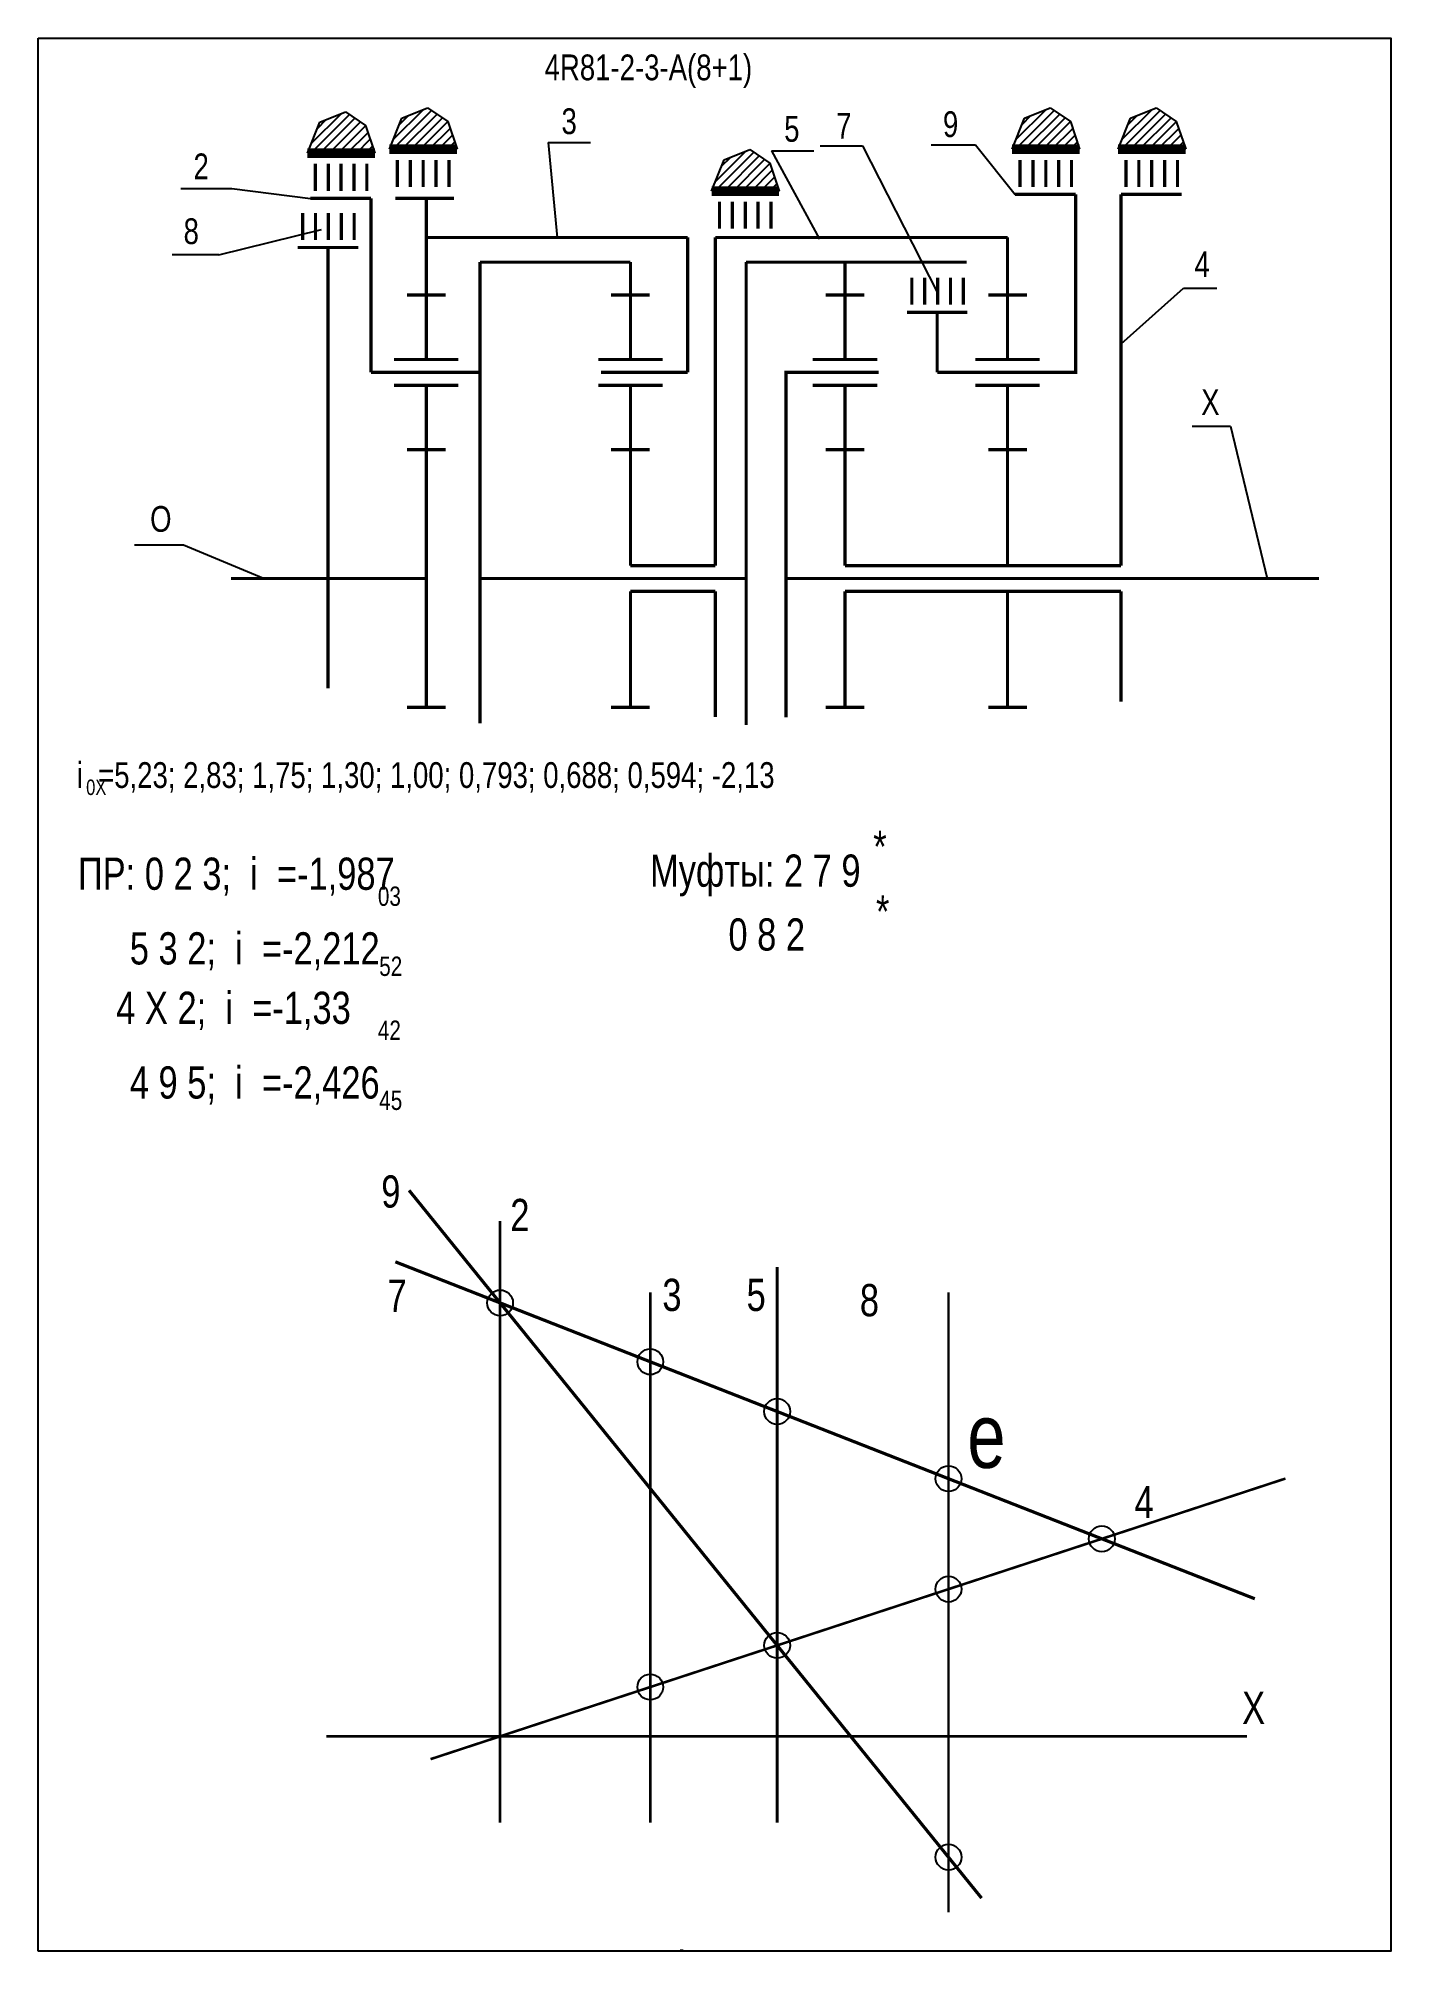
# Model space of a CAD drawing. Extents: x -352 to -142, y 153 to 450.
import ezdxf

# ---------------------------------------------------------------- set-up
doc = ezdxf.new("R2010")
doc.units = 0
doc.header["$LTSCALE"] = 15
doc.layers.get('0').update_dxf_attribs({"linetype": 'CONTINUOUS'})
doc.layers.add('DIM', color=92, linetype='CONTINUOUS')
doc.layers.add('MAIN', color=5, linetype='CONTINUOUS')
doc.styles.add('AMK', font='amk.shx', dxfattribs={"width": 0.8})

msp = doc.modelspace()

# ---------------------------------------------------------------- hatches: boundary and pattern name
at = {"layer": 'DIM'}
h = msp.add_hatch(dxfattribs=at)
h.set_pattern_fill('_USER', color=0, angle=45, style=0, pattern_type=0)
h.set_pattern_definition([(45, (-58.4044, 6.332), (-0.7071068, 0.7071068), [])])
h.paths.add_polyline_path([(-308.7, 436.85), (-310.64, 432.03), (-300.15, 432.03), (-301.6, 436.35), (-304.71, 438.47)])
h = msp.add_hatch(dxfattribs=at)
h.set_pattern_fill('_USER', color=0, angle=45, style=0, pattern_type=0)
h.set_pattern_definition([(45, (-45.667, 6.9451), (-0.7071068, 0.7071068), [])])
h.paths.add_polyline_path([(-295.96, 437.46), (-297.91, 432.64), (-287.41, 432.64), (-288.86, 436.97), (-291.97, 439.08)])
h = msp.add_hatch(dxfattribs=at)
h.set_pattern_fill('_USER', color=0, angle=45, style=0, pattern_type=0)
h.set_pattern_definition([(45, (51.0177, 6.9451), (-0.7071068, 0.7071068), [])])
h.paths.add_polyline_path([(-199.28, 437.46), (-201.22, 432.64), (-190.73, 432.64), (-192.17, 436.97), (-195.29, 439.08)])
h = msp.add_hatch(dxfattribs=at)
h.set_pattern_fill('_USER', color=0, angle=45, style=0, pattern_type=0)
h.set_pattern_definition([(45, (67.4712, 6.9451), (-0.7071068, 0.7071068), [])])
h.paths.add_polyline_path([(-182.82, 437.46), (-184.77, 432.64), (-174.27, 432.64), (-175.72, 436.97), (-178.84, 439.08)])
h = msp.add_hatch(dxfattribs=at)
h.set_pattern_fill('_USER', color=0, angle=45, style=0, pattern_type=0)
h.set_pattern_definition([(45, (4.3493, 0.4492), (-0.7071068, 0.7071068), [])])
h.paths.add_polyline_path([(-245.95, 430.97), (-247.89, 426.15), (-237.39, 426.15), (-238.84, 430.47), (-241.96, 432.59)])

# ---------------------------------------------------------------- linework, layer by layer
at = {"const_width": 0.4}
for points in [[(-280.72, 266.24), (-280.72, 172.82)], [(-257.4, 255.14), (-257.4, 172.82)], [(-211.1, 255.14), (-211.1, 158.87)], [(-291.52, 182.67), (-158.77, 226.24)]]:
    msp.add_lwpolyline(points, dxfattribs=at)
at = {"layer": 'DIM', "color": 0}
for p, q in [((-308.7, 436.85), (-304.71, 438.47)), ((-304.71, 438.47), (-301.6, 436.35)), ((-297.91, 432.64), (-295.96, 437.46)), ((-295.96, 437.46), (-291.97, 439.08)), ((-291.97, 439.08), (-288.86, 436.97)), ((-288.86, 436.97), (-287.41, 432.64)), ((-201.22, 432.64), (-199.28, 437.46)), ((-199.28, 437.46), (-195.29, 439.08)), ((-195.29, 439.08), (-192.17, 436.97)), ((-192.17, 436.97), (-190.73, 432.64)), ((-184.77, 432.64), (-182.82, 437.46)), ((-182.82, 437.46), (-178.84, 439.08)), ((-178.84, 439.08), (-175.72, 436.97)), ((-175.72, 436.97), (-174.27, 432.64)), ((-310.64, 432.03), (-308.7, 436.85)), ((-301.6, 436.35), (-300.15, 432.03)), ((-273.28, 433.67), (-266.71, 433.67)), ((-273.28, 433.67), (-271.86, 418.94)), ((-245.95, 430.97), (-241.96, 432.59)), ((-241.96, 432.59), (-238.84, 430.47)), ((-238.56, 432.38), (-231.99, 432.38)), ((-238.56, 432.38), (-231.15, 418.68)), ((-231.02, 433.15), (-224.46, 433.15)), ((-224.46, 433.15), (-212.79, 410.35)), ((-213.8, 433.31), (-206.89, 433.31)), ((-206.89, 433.31), (-200.76, 425.63)), ((-199.97, 432.45), (-193.06, 432.45)), ((-183.52, 432.45), (-176.6, 432.45)), ((-247.89, 426.15), (-245.95, 430.97)), ((-238.84, 430.47), (-237.39, 426.15)), ((-330.31, 426.56), (-322.36, 426.56)), ((-322.36, 426.56), (-310.18, 425.01)), ((-246.64, 425.96), (-239.72, 425.96)), ((-324.39, 416.22), (-308.46, 420.18)), ((-324.39, 416.22), (-331.65, 416.22)), ((-184.3, 402.42), (-174.63, 411.05)), ((-174.63, 411.05), (-169.44, 411.05)), ((-173.24, 389.65), (-167.33, 389.65)), ((-167.33, 389.65), (-161.64, 365.99)), ((-329.87, 371.17), (-337.48, 371.17)), ((-317.47, 365.99), (-329.87, 371.17))]:
    msp.add_line(p, q, dxfattribs=at)
for points, const_width in [([(-300.77, 425.01), (-300.77, 397.99)], 0.5), ([(-287.9, 425.01), (-297, 425.01)], 0.5), ([(-292.19, 416.69), (-292.19, 425.01)], 0.5), ([(-196.93, 397.99), (-191.34, 397.99), (-191.34, 425.63)], 0.5), ([(-184.3, 374.92), (-184.3, 425.63)], 0.5), ([(-292.19, 418.94), (-251.61, 418.94)], 0.5), ([(-251.61, 418.94), (-251.61, 397.99)], 0.5), ([(-247.29, 418.94), (-247.29, 367.99)], 0.5), ([(-247.29, 418.94), (-246.61, 418.94)], 0.5), ([(-246.61, 418.94), (-201.93, 418.94)], 0.5), ([(-307.45, 348.91), (-307.45, 417.39)], 0.5), ([(-287.19, 397.99), (-283.83, 397.99), (-283.83, 415.11)], 0.5), ([(-260.48, 415.11), (-283.83, 415.11)], 0.5), ([(-242.52, 415.11), (-208.28, 415.11)], 0.5), ([(-242.52, 415.11), (-242.52, 343.25)], 0.5), ([(-212.85, 407.32), (-212.85, 397.99)], 0.5), ([(-283.83, 397.99), (-283.83, 343.49)], 0.5), ([(-231.79, 397.99), (-236.34, 397.99), (-236.34, 365.99)], 0.5), ([(-222.17, 397.99), (-221.93, 397.99)], 0.5), ([(-184.3, 367.99), (-184.3, 374.92)], 0.5), ([(-322.53, 365.99), (-292.19, 365.99)], 0.5), ([(-283.83, 365.99), (-247.29, 365.99)], 0.5), ([(-260.48, 367.99), (-247.29, 367.99)], 0.5), ([(-251.61, 365.99), (-242.52, 365.99)], 0.5), ([(-236.34, 365.99), (-153.56, 365.99)], 0.5), ([(-236.34, 365.99), (-236.34, 344.42)], 0.5), ([(-227.17, 367.99), (-184.3, 367.99)], 0.5), ([(-260.48, 363.99), (-247.29, 363.99)], 0.5), ([(-247.29, 363.99), (-247.29, 344.49)], 0.5), ([(-227.17, 363.99), (-184.3, 363.99)], 0.5), ([(-184.3, 346.85), (-184.3, 363.99)], 0.5), ([(-294.86, 270.99), (-205.96, 161.09)], 0.5), ([(-163.53, 207.57), (-296.99, 259.89)], 0.5), ([(-237.7, 259.11), (-237.7, 172.82)], 0.5), ([(-307.72, 186.22), (-164.75, 186.22)], 0.4), ([(-252.52, 153.13), (-252.52, 152.87)], 0.5)]:
    msp.add_lwpolyline(points, dxfattribs=dict(at, const_width=const_width))
msp.add_lwpolyline([(-236.34, 365.99, 0.5, 0.5, 0), (-184.3, 365.99, 0.5, 0.5, 0)], format="xyseb", dxfattribs=at)
for centre in [(-280.72, 253.51), (-257.4, 244.37), (-237.7, 236.65), (-211.1, 226.22), (-187.29, 216.88), (-211.1, 209.07), (-237.7, 200.34), (-257.4, 193.87), (-211.1, 167.45)]:
    msp.add_circle(centre, 2, dxfattribs=at)
at = {"layer": 'MAIN'}
for points in [[(-352.43, 152.87), (-352.43, 449.87)], [(-352.43, 449.87), (-142.43, 449.87), (-142.43, 152.87), (-352.43, 152.87)]]:
    msp.add_lwpolyline(points, dxfattribs=at)
at = {"layer": 'MAIN', "color": 0}
for points, const_width in [([(-310.64, 432.03), (-300.15, 432.03)], 1.5), ([(-297.91, 432.64), (-287.41, 432.64)], 1.5), ([(-288.67, 430.99), (-288.67, 426.8)], 0.5), ([(-201.22, 432.64), (-190.73, 432.64)], 1.5), ([(-191.99, 430.99), (-191.99, 426.8)], 0.5), ([(-184.77, 432.64), (-174.27, 432.64)], 1.5), ([(-175.54, 430.99), (-175.54, 426.8)], 0.5), ([(-301.41, 430.38), (-301.41, 426.18)], 0.5), ([(-310.18, 425.01), (-300.77, 425.01)], 0.5), ([(-247.89, 426.15), (-237.39, 426.15)], 1.5), ([(-200.76, 425.63), (-191.34, 425.63)], 0.5), ([(-184.3, 425.63), (-174.89, 425.63)], 0.5), ([(-303.38, 422.76), (-303.38, 418.56)], 0.5), ([(-238.66, 424.5), (-238.66, 420.3)], 0.5), ([(-201.93, 399.99), (-201.93, 418.94)], 0.5), ([(-312.15, 417.39), (-302.74, 417.39)], 0.5), ([(-292.19, 409.99), (-292.19, 416.69)], 0.5), ([(-260.48, 409.99), (-260.48, 415.11)], 0.5), ([(-227.17, 409.99), (-227.17, 415.11)], 0.5), ([(-292.19, 409.99), (-295.19, 409.99)], 0.5), ([(-292.19, 399.99), (-292.19, 409.99)], 0.5), ([(-292.19, 409.99), (-289.19, 409.99)], 0.5), ([(-260.48, 409.99), (-263.48, 409.99)], 0.5), ([(-260.48, 399.99), (-260.48, 409.99)], 0.5), ([(-260.48, 409.99), (-257.48, 409.99)], 0.5), ([(-227.17, 409.99), (-230.17, 409.99)], 0.5), ([(-227.17, 399.99), (-227.17, 409.99)], 0.5), ([(-227.17, 409.99), (-224.17, 409.99)], 0.5), ([(-208.79, 412.69), (-208.79, 408.49)], 0.5), ([(-201.93, 409.99), (-204.93, 409.99)], 0.5), ([(-201.93, 409.99), (-198.93, 409.99)], 0.5), ([(-217.56, 407.32), (-208.15, 407.32)], 0.5), ([(-287.19, 397.99), (-300.77, 397.99)], 0.5), ([(-292.19, 395.99), (-297.19, 395.99)], 0.5), ([(-292.19, 385.99), (-292.19, 395.99), (-287.19, 395.99)], 0.5), ([(-260.48, 395.99), (-265.48, 395.99)], 0.5), ([(-251.61, 397.99), (-265.08, 397.99)], 0.5), ([(-260.48, 385.99), (-260.48, 395.99), (-255.48, 395.99)], 0.5), ([(-227.17, 395.99), (-232.17, 395.99)], 0.5), ([(-222.17, 397.99), (-231.79, 397.99)], 0.5), ([(-227.17, 385.99), (-227.17, 395.99), (-222.17, 395.99)], 0.5), ([(-196.93, 397.99), (-212.85, 397.99)], 0.5), ([(-201.93, 395.99), (-206.93, 395.99)], 0.5), ([(-201.93, 385.99), (-201.93, 395.99), (-196.93, 395.99)], 0.5), ([(-292.19, 385.99), (-295.19, 385.99)], 0.5), ([(-292.19, 365.99), (-292.19, 385.99)], 0.5), ([(-292.19, 385.99), (-289.19, 385.99)], 0.5), ([(-260.48, 385.99), (-263.48, 385.99)], 0.5), ([(-260.48, 367.99), (-260.48, 385.99)], 0.5), ([(-260.48, 385.99), (-257.48, 385.99)], 0.5), ([(-227.17, 385.99), (-230.17, 385.99)], 0.5), ([(-227.17, 367.99), (-227.17, 385.99)], 0.5), ([(-227.17, 385.99), (-224.17, 385.99)], 0.5), ([(-201.93, 385.99), (-204.93, 385.99)], 0.5), ([(-201.93, 367.99), (-201.93, 385.99)], 0.5), ([(-201.93, 385.99), (-198.93, 385.99)], 0.5), ([(-292.19, 365.99), (-292.19, 345.99)], 0.5), ([(-260.48, 363.99), (-260.48, 345.99)], 0.5), ([(-227.17, 363.99), (-227.17, 345.99)], 0.5), ([(-201.93, 363.99), (-201.93, 345.99)], 0.5), ([(-292.19, 345.99), (-295.19, 345.99)], 0.5), ([(-292.19, 345.99), (-289.19, 345.99)], 0.5), ([(-260.48, 345.99), (-263.48, 345.99)], 0.5), ([(-260.48, 345.99), (-257.48, 345.99)], 0.5), ([(-227.17, 345.99), (-230.17, 345.99)], 0.5), ([(-227.17, 345.99), (-224.17, 345.99)], 0.5), ([(-201.93, 345.99), (-204.93, 345.99)], 0.5), ([(-201.93, 345.99), (-198.93, 345.99)], 0.5)]:
    msp.add_lwpolyline(points, dxfattribs=dict(at, const_width=const_width))
for points in [[(-296.67, 430.99, 0.5, 0.5, 0), (-296.67, 426.8, 0.5, 0.5, 0)], [(-294.67, 430.99, 0.5, 0.5, 0), (-294.67, 426.8, 0.5, 0.5, 0)], [(-292.67, 430.99, 0.5, 0.5, 0), (-292.67, 426.8, 0.5, 0.5, 0)], [(-290.67, 430.99, 0.5, 0.5, 0), (-290.67, 426.8, 0.5, 0.5, 0)], [(-199.99, 430.99, 0.5, 0.5, 0), (-199.99, 426.8, 0.5, 0.5, 0)], [(-197.99, 430.99, 0.5, 0.5, 0), (-197.99, 426.8, 0.5, 0.5, 0)], [(-195.99, 430.99, 0.5, 0.5, 0), (-195.99, 426.8, 0.5, 0.5, 0)], [(-193.99, 430.99, 0.5, 0.5, 0), (-193.99, 426.8, 0.5, 0.5, 0)], [(-183.54, 430.99, 0.5, 0.5, 0), (-183.54, 426.8, 0.5, 0.5, 0)], [(-181.54, 430.99, 0.5, 0.5, 0), (-181.54, 426.8, 0.5, 0.5, 0)], [(-179.54, 430.99, 0.5, 0.5, 0), (-179.54, 426.8, 0.5, 0.5, 0)], [(-177.54, 430.99, 0.5, 0.5, 0), (-177.54, 426.8, 0.5, 0.5, 0)], [(-309.41, 430.38, 0.5, 0.5, 0), (-309.41, 426.18, 0.5, 0.5, 0)], [(-307.41, 430.38, 0.5, 0.5, 0), (-307.41, 426.18, 0.5, 0.5, 0)], [(-305.41, 430.38, 0.5, 0.5, 0), (-305.41, 426.18, 0.5, 0.5, 0)], [(-303.41, 430.38, 0.5, 0.5, 0), (-303.41, 426.18, 0.5, 0.5, 0)], [(-311.38, 422.76, 0.5, 0.5, 0), (-311.38, 418.56, 0.5, 0.5, 0)], [(-309.38, 422.76, 0.5, 0.5, 0), (-309.38, 418.56, 0.5, 0.5, 0)], [(-307.38, 422.76, 0.5, 0.5, 0), (-307.38, 418.56, 0.5, 0.5, 0)], [(-305.38, 422.76, 0.5, 0.5, 0), (-305.38, 418.56, 0.5, 0.5, 0)], [(-246.66, 424.5, 0.5, 0.5, 0), (-246.66, 420.3, 0.5, 0.5, 0)], [(-244.66, 424.5, 0.5, 0.5, 0), (-244.66, 420.3, 0.5, 0.5, 0)], [(-242.66, 424.5, 0.5, 0.5, 0), (-242.66, 420.3, 0.5, 0.5, 0)], [(-240.66, 424.5, 0.5, 0.5, 0), (-240.66, 420.3, 0.5, 0.5, 0)], [(-216.79, 412.69, 0.5, 0.5, 0), (-216.79, 408.49, 0.5, 0.5, 0)], [(-214.79, 412.69, 0.5, 0.5, 0), (-214.79, 408.49, 0.5, 0.5, 0)], [(-212.79, 412.69, 0.5, 0.5, 0), (-212.79, 408.49, 0.5, 0.5, 0)], [(-210.79, 412.69, 0.5, 0.5, 0), (-210.79, 408.49, 0.5, 0.5, 0)], [(-287.19, 399.99, 0.5, 0.5, 0), (-297.19, 399.99, 0.5, 0.5, 0)], [(-255.48, 399.99, 0.5, 0.5, 0), (-265.48, 399.99, 0.5, 0.5, 0)], [(-222.17, 399.99, 0.5, 0.5, 0), (-232.17, 399.99, 0.5, 0.5, 0)], [(-196.93, 399.99, 0.5, 0.5, 0), (-206.93, 399.99, 0.5, 0.5, 0)]]:
    msp.add_lwpolyline(points, format="xyseb", dxfattribs=at)

# ---------------------------------------------------------------- texts
at = {"layer": 'DIM', "color": 0, "style": 'AMK', "width": 0.8}
for s, height, p in [('4R81-2-3-A(8+1)', 4, (-273.81, 443.35)), ('3', 4, (-271.19, 434.99)), ('5', 4, (-236.61, 433.8)), ('7', 4, (-228.53, 434.27)), ('9', 4, (-211.96, 434.53)), ('2', 4, (-328.33, 427.98)), ('8', 4, (-329.87, 417.91)), ('4', 4, (-172.9, 412.78)), ('X', 4, (-171.86, 391.37)), ('O', 4, (-335.07, 373.24)), ('i  =5,23; 2,83; 1,75; 1,30; 1,00; 0,793; 0,688; 0,594; -2,13', 4, (-346.47, 333.47)), ('0X', 2.4, (-345, 332.37)), ('*', 5, (-222.78, 321.86)), (' ПР: 0 2 3;  i  =-1,987', 5, (-347.76, 317.65)), ('Муфты: 2 7 9', 5, (-257.44, 318.13)), ('03', 3, (-299.7, 315.16)), ('*', 5, (-222.35, 311.79)), ('       0 8 2', 5, (-255.67, 308.22)), ('    5 3 2;  i  =-2,212', 5, (-344.17, 306.06)), ('52', 3, (-299.49, 304.28)), ('     4 X 2;  i  =-1,33', 5, (-347.76, 296.83)), ('42', 3, (-299.7, 294.35)), ('    4 9 5;  i  =-2,426', 5, (-344.17, 285.24)), ('45', 3, (-299.49, 283.47)), ('9', 5, (-299.17, 268.31)), ('2', 5, (-279.14, 264.66)), ('7', 5, (-298.21, 252.12)), ('3', 5, (-255.53, 252.26)), ('5', 5, (-242.45, 252.26)), ('8', 5, (-224.86, 251.44)), ('e', 10, (-208.18, 227.89)), ('4', 5, (-182.21, 220.09)), ('X', 5, (-165.5, 188.14))]:
    msp.add_text(s, height=height, dxfattribs=at).set_placement(p)

doc.saveas('drawing.dxf')
